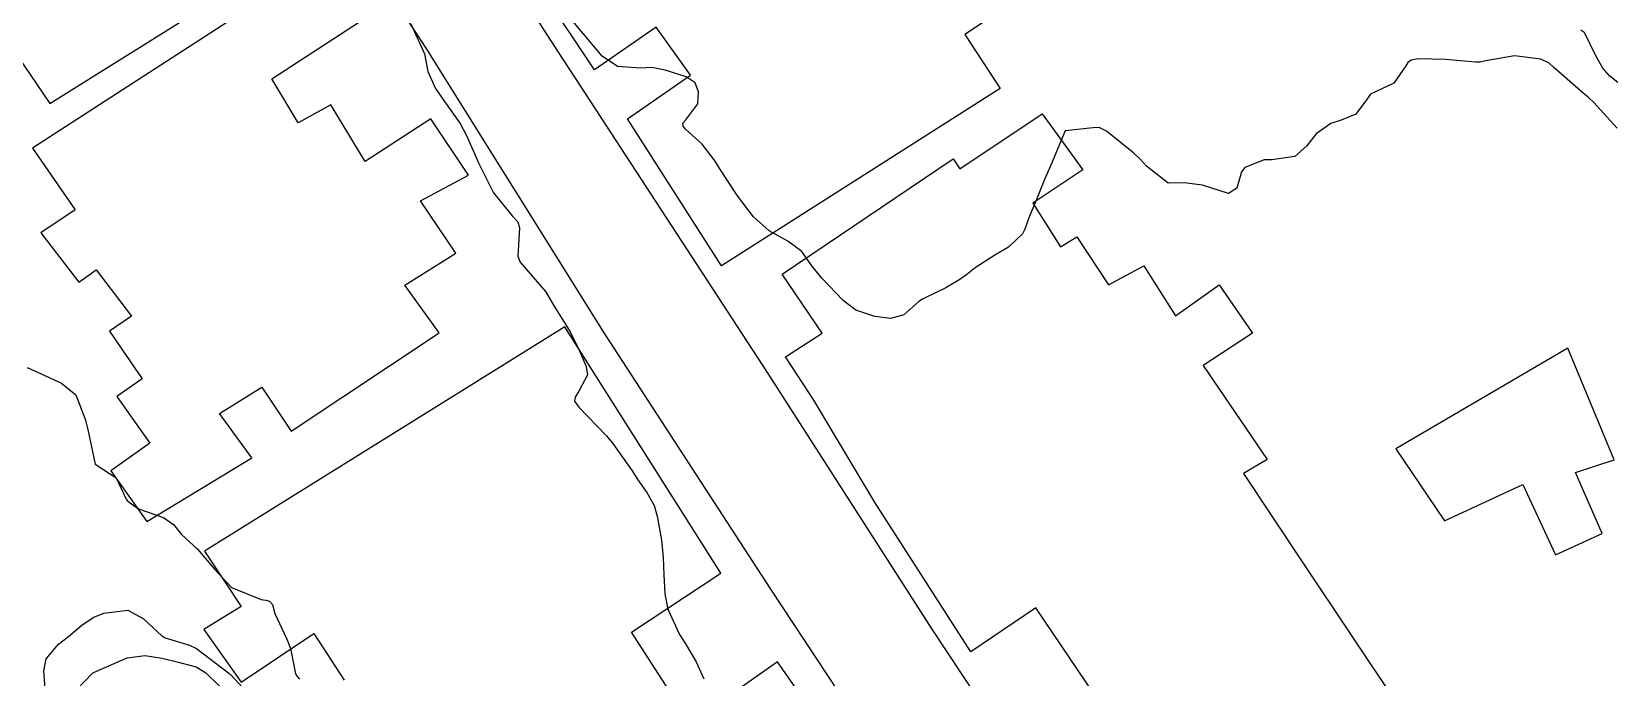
# Model space of a CAD drawing. Header units: metres. Extents: x 298520 to 308411, y 7433745 to 7450750.
# Drawn here: x 305382.8 to 305474.6, y 7436501.8 to 7436539.2 of the extents above; entities that cross this region are included whole.
import ezdxf

# ---------------------------------------------------------------- set-up
doc = ezdxf.new("R2010")
doc.units = ezdxf.units.M
doc.header["$LTSCALE"] = 10
for name, color, linetype in [('Curvas de Nivel 1m', 11, 'Continuous'), ('Curvas de Nivel 5m', 15, 'Continuous'), ('Edificações', 30, 'Continuous'), ('Vias Primárias', 230, 'Continuous')]:
    doc.layers.add(name, color=color, linetype=linetype)

msp = doc.modelspace()

# ---------------------------------------------------------------- linework, layer by layer
at = {"layer": 'Curvas de Nivel 1m', "flags": 128}
for points, elevation in [([(305404.78, 7436539.643), (305405.57, 7436537.892), (305405.767, 7436536.876), (305406.21, 7436535.885), (305406.732, 7436535.139), (305407.639, 7436533.866), (305408.004, 7436533.159), (305408.594, 7436531.851), (305408.69, 7436531.627), (305409.581, 7436529.841), (305410.65, 7436528.511), (305410.989, 7436528.168), (305411.081, 7436527.823), (305410.983, 7436526.182), (305411.111, 7436525.823), (305412.598, 7436524.121), (305412.791, 7436523.798), (305413.096, 7436523.287), (305414.01, 7436521.786), (305414.557, 7436520.693), (305414.954, 7436519.776), (305415.019, 7436519.294), (305414.529, 7436518.344), (305414.307, 7436518), (305414.263, 7436517.783), (305414.519, 7436517.428), (305416.128, 7436515.764), (305416.496, 7436515.323), (305417.619, 7436513.743), (305417.951, 7436513.221), (305418.46, 7436512.473), (305418.885, 7436511.726), (305419.064, 7436511.103), (305419.309, 7436509.721), (305419.413, 7436508.72), (305419.456, 7436507.719), (305419.503, 7436506.608), (305419.686, 7436505.717), (305420.361, 7436504.247), (305420.699, 7436503.705), (305421.315, 7436502.668), (305421.77, 7436501.688)], 717), ([(305474.721, 7436533.587), (305473.365, 7436535.081), (305473.043, 7436535.383), (305472.748, 7436535.629), (305471.05, 7436537.107), (305470.765, 7436537.352), (305470.293, 7436537.59), (305468.769, 7436537.777), (305467.097, 7436537.486), (305466.765, 7436537.416), (305466.51, 7436537.418), (305464.767, 7436537.567), (305463.179, 7436537.616), (305462.766, 7436537.527), (305462.574, 7436537.402), (305462.474, 7436537.213), (305461.773, 7436536.199), (305460.748, 7436535.708), (305460.423, 7436535.557), (305460.185, 7436535.236), (305459.572, 7436534.399), (305458.725, 7436534.055), (305458.126, 7436533.855), (305457.275, 7436533.272), (305456.706, 7436532.545), (305456.032, 7436531.954), (305454.698, 7436531.762), (305454.253, 7436531.749), (305453.136, 7436531.316), (305452.936, 7436531.07), (305452.675, 7436530.121), (305452.193, 7436529.804), (305450.677, 7436530.287), (305449.613, 7436530.427), (305448.678, 7436530.409), (305447.436, 7436531.389), (305447.079, 7436531.777), (305446.7, 7436532.143), (305445.117, 7436533.416), (305444.716, 7436533.602), (305444.517, 7436533.621), (305442.713, 7436533.44), (305441.879, 7436531.452), (305441.515, 7436530.622), (305441.046, 7436529.464), (305440.653, 7436528.484), (305440.375, 7436527.744), (305440.233, 7436527.474), (305439.428, 7436526.689), (305438.63, 7436526.227), (305437.498, 7436525.507), (305437.019, 7436525.112), (305436.612, 7436524.824), (305435.796, 7436524.337), (305434.596, 7436523.763), (305434.443, 7436523.693), (305434.24, 7436523.544), (305433.354, 7436522.783), (305432.583, 7436522.57), (305431.683, 7436522.673), (305430.588, 7436523.054), (305429.848, 7436523.597), (305428.612, 7436524.893), (305428.03, 7436525.619), (305427.44, 7436526.437), (305426.637, 7436527.047), (305425.559, 7436527.651), (305424.651, 7436528.46), (305423.72, 7436529.669), (305422.686, 7436531.229), (305422.42, 7436531.684), (305421.678, 7436532.671), (305420.711, 7436533.528), (305420.577, 7436533.711), (305420.553, 7436533.874), (305420.718, 7436534.071), (305421.427, 7436535.005), (305421.46, 7436535.699), (305421.267, 7436536.221), (305420.751, 7436536.561), (305419.529, 7436536.948), (305418.757, 7436537.104), (305418.088, 7436537.072), (305416.757, 7436537.169), (305415.876, 7436537.769), (305414.776, 7436539.077), (305414.167, 7436539.786)], 717), ([(305474.755, 7436536.232), (305474.3, 7436536.609), (305473.887, 7436537.073), (305473.477, 7436537.786), (305472.833, 7436539.089), (305472.784, 7436539.153), (305472.601, 7436539.276)], 718), ([(305382.546, 7436519.72), (305383.342, 7436519.351), (305384.533, 7436518.815), (305385.355, 7436518.132), (305385.903, 7436516.732), (305386.063, 7436516.124), (305386.473, 7436514.12), (305387.698, 7436513.334), (305388.281, 7436512.093), (305388.355, 7436511.995), (305388.451, 7436511.917), (305388.992, 7436511.54), (305390.443, 7436511.03), (305391.014, 7436510.637), (305391.496, 7436510.054), (305392.42, 7436509.192), (305393.416, 7436508.03), (305394.392, 7436506.97), (305396.115, 7436506.273), (305396.385, 7436506.245), (305396.582, 7436506.194), (305396.753, 7436505.994), (305396.905, 7436505.462), (305397.598, 7436503.981), (305397.807, 7436503.438), (305398.105, 7436501.973), (305398.184, 7436501.825), (305398.33, 7436501.669)], 718), ([(305383.608, 7436500.859), (305383.502, 7436502.148), (305383.633, 7436502.854), (305384.348, 7436503.686), (305384.609, 7436503.879), (305384.927, 7436504.134), (305385.701, 7436504.789), (305386.37, 7436505.235), (305386.992, 7436505.492), (305388.377, 7436505.672), (305389.269, 7436505.181), (305390.354, 7436504.171), (305390.547, 7436504.067), (305391.942, 7436503.64), (305392.347, 7436503.439), (305394.232, 7436502.021), (305394.332, 7436501.928), (305396.125, 7436500.002)], 719)]:
    msp.add_lwpolyline(points, dxfattribs=dict(at, elevation=elevation))
at = {"layer": 'Curvas de Nivel 5m', "elevation": 720, "flags": 128}
msp.add_lwpolyline([(305385.402, 7436501.05), (305386.332, 7436502.014), (305386.526, 7436502.117), (305388.341, 7436502.893), (305389.38, 7436503.043), (305390.341, 7436502.875), (305391.006, 7436502.726), (305392.336, 7436502.38), (305392.9, 7436502.034), (305394.319, 7436500.634)], dxfattribs=at)
at = {"layer": 'Edificações'}
for points in [[(305441.898, 7436542.347), (305436.895, 7436539.015), (305438.952, 7436535.898), (305422.786, 7436525.616), (305417.345, 7436534.138), (305420.993, 7436536.67), (305419.014, 7436539.449), (305415.428, 7436536.979), (305406.209, 7436550.778)], [(305365.36, 7436543.581), (305371.72, 7436534.265), (305378.295, 7436539.099), (305380.256, 7436536.691), (305382.016, 7436537.731), (305383.862, 7436535.019), (305393.384, 7436540.979)], [(305394.18, 7436539.762), (305382.84, 7436532.432), (305385.326, 7436528.864), (305383.339, 7436527.521), (305385.527, 7436524.665), (305386.546, 7436525.386), (305388.587, 7436522.696), (305387.319, 7436521.827), (305389.21, 7436519.066), (305387.742, 7436518.045), (305389.657, 7436515.334), (305387.395, 7436513.744), (305389.484, 7436510.81), (305395.566, 7436514.492), (305393.697, 7436517.057), (305396.14, 7436518.576), (305397.835, 7436516.036), (305406.421, 7436521.725), (305404.425, 7436524.497), (305407.394, 7436526.345), (305405.35, 7436529.383), (305408.117, 7436530.877), (305405.947, 7436534.127), (305402.133, 7436531.662), (305400.136, 7436534.949), (305398.242, 7436533.903), (305396.727, 7436536.452), (305402.252, 7436540.048)], [(305448.342, 7436494.974), (305441.013, 7436505.794), (305437.253, 7436503.254), (305431.67, 7436511.95), (305428.138, 7436517.839), (305426.504, 7436520.352), (305428.629, 7436521.717), (305426.314, 7436525.128), (305436.226, 7436531.819), (305436.614, 7436531.237), (305441.377, 7436534.413), (305443.735, 7436531.182), (305440.835, 7436529.238), (305442.438, 7436526.723), (305443.392, 7436527.295), (305445.223, 7436524.513), (305447.284, 7436525.618), (305449.118, 7436522.716), (305451.636, 7436524.507), (305453.584, 7436521.716), (305450.723, 7436519.848), (305454.425, 7436514.392), (305453.052, 7436513.591), (305456.487, 7436508.398), (305464.775, 7436496.016)], [(305420.533, 7436499.819), (305417.567, 7436504.384), (305422.755, 7436507.817), (305413.708, 7436522.072), (305392.82, 7436509.086), (305394.949, 7436505.875), (305392.777, 7436504.539), (305394.949, 7436501.484), (305399.166, 7436504.319), (305400.919, 7436501.609)], [(305429.621, 7436497.537), (305426.03, 7436502.663), (305422.647, 7436500.269)]]:
    msp.add_lwpolyline(points, dxfattribs=at)
msp.add_lwpolyline([(305461.882, 7436515.004), (305464.701, 7436510.831), (305469.244, 7436512.951), (305471.134, 7436508.877), (305473.853, 7436510.102), (305472.295, 7436513.646), (305474.55, 7436514.375), (305471.863, 7436520.845)], close=True, dxfattribs=at)
at = {"layer": 'Vias Primárias'}
msp.add_lwpolyline([(305397.146, 7436563.001), (305413.12, 7436538.333), (305425.48, 7436519.375), (305434.986, 7436504.554), (305443.684, 7436491.427), (305451.368, 7436480.814, 0.047035), (305455.189, 7436476.463, 0.022367), (305461.118, 7436471.352, 0.024434), (305468.595, 7436466.039), (305483.054, 7436456.717), (305490.109, 7436451.741), (305496.1, 7436446.807), (305506.816, 7436436.953), (305518.35, 7436425.499)], format="xyb", dxfattribs=at)
msp.add_lwpolyline([(305477.754, 7436419.28), (305469.747, 7436429.033), (305468.374, 7436430.848), (305465.264, 7436437.101), (305462.676, 7436443.299), (305456.127, 7436458.501), (305451.885, 7436466.536), (305445.658, 7436475.839), (305436.925, 7436489.825), (305425.65, 7436506.884), (305416.024, 7436521.673), (305405.715, 7436538.161), (305398.116, 7436549.803)], dxfattribs=at)

doc.saveas('drawing.dxf')
